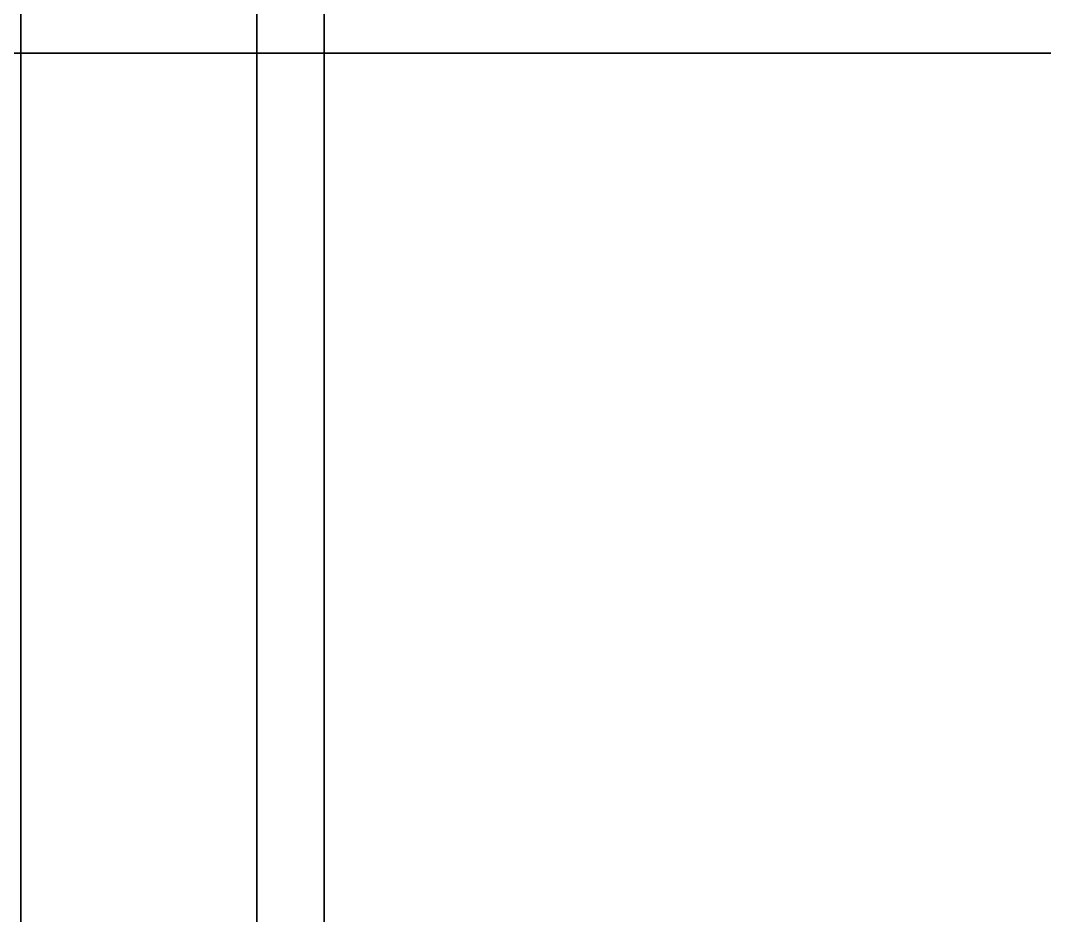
# Model space of a CAD drawing. Extents: x 0 to 3903, y -1756 to 0.
# Drawn here: x 956 to 1016.8, y -688.2 to -635.1 of the extents above; entities that cross this region are included whole.
import ezdxf

# ---------------------------------------------------------------- set-up
doc = ezdxf.new("R2010")
doc.units = 0
for name, color, linetype in [('LAYER0', 7, 'CONTINUOUS'), ('LAYER1', 7, 'CONTINUOUS'), ('LAYER148', 35, 'CONTINUOUS'), ('LAYER371', 7, 'CONTINUOUS'), ('LAYER372', 7, 'CONTINUOUS'), ('LAYER381', 7, 'CONTINUOUS'), ('LAYER386', 7, 'CONTINUOUS'), ('LAYER406', 7, 'CONTINUOUS'), ('LAYER411', 7, 'CONTINUOUS')]:
    doc.layers.add(name, color=color, linetype=linetype)

msp = doc.modelspace()

# ---------------------------------------------------------------- linework, layer by layer
at = {"layer": 'LAYER0', "invisible_edges": 1}
for points in [[(3902.994, -18.002), (0.0042, -1756.002), (0.0042, -18.002), (3902.994, -18.002)], [(0.0042, -1756.002), (3902.994, -18.002), (3902.994, -1756.002), (0.0042, -1756.002)], [(3902.994, -1756.002, 5), (0.0042, -18.002, 5), (0.0042, -1756.002, 5), (3902.994, -1756.002, 5)], [(0.0042, -18.002, 5), (3902.994, -1756.002, 5), (3902.994, -18.002, 5), (0.0042, -18.002, 5)]]:
    msp.add_3dface(points, dxfattribs=at)
at = {"layer": 'LAYER148'}
for points, invisible_edges in [([(870.0003, -232.001, 885), (2405, -168.001, 885), (2405, -738.001, 885), (870.0003, -232.001, 885)], 5), ([(2405, -168.001, 930), (870.0003, -232.001, 930), (2405, -738.001, 930), (2405, -168.001, 930)], 3), ([(870.0003, -232.001, 885), (2405, -738.001, 885), (870.0003, -692.001, 885), (870.0003, -232.001, 885)], 3), ([(2405, -738.001, 930), (870.0003, -232.001, 930), (870.0003, -692.001, 930), (2405, -738.001, 930)], 5)]:
    msp.add_3dface(points, dxfattribs=dict(at, invisible_edges=invisible_edges))
at = {"layer": 'LAYER371', "invisible_edges": 1}
for points in [[(1647, -168, 206), (943.0002, -718, 206), (943.0002, -168, 206), (1647, -168, 206)], [(943.0002, -718, 206), (1647, -168, 206), (1647, -718, 206), (943.0002, -718, 206)], [(1647, -718, 224), (943.0002, -168, 224), (943.0002, -718, 224), (1647, -718, 224)], [(943.0002, -168, 224), (1647, -718, 224), (1647, -168, 224), (943.0002, -168, 224)]]:
    msp.add_3dface(points, dxfattribs=at)
at = {"layer": 'LAYER372', "invisible_edges": 1}
for points in [[(1647, -637, 866.5), (943.0002, -717, 866.5), (943.0002, -637, 866.5), (1647, -637, 866.5)], [(943.0002, -717, 866.5), (1647, -637, 866.5), (1647, -717, 866.5), (943.0002, -717, 866.5)], [(943.0002, -637, 884.5), (1647, -637, 866.5), (943.0002, -637, 866.5), (943.0002, -637, 884.5)], [(1647, -637, 866.5), (943.0002, -637, 884.5), (1647, -637, 884.5), (1647, -637, 866.5)], [(1647, -717, 884.5), (943.0002, -637, 884.5), (943.0002, -717, 884.5), (1647, -717, 884.5)], [(943.0002, -637, 884.5), (1647, -717, 884.5), (1647, -637, 884.5), (943.0002, -637, 884.5)]]:
    msp.add_3dface(points, dxfattribs=at)
at = {"layer": 'LAYER381', "invisible_edges": 1}
for points in [[(956.0002, -718, 231), (974.0002, -218, 231), (974.0002, -718, 231), (956.0002, -718, 231)], [(974.0002, -218, 231), (956.0002, -718, 231), (956.0002, -218, 231), (974.0002, -218, 231)], [(956.0002, -218, 517), (974.0002, -718, 517), (974.0002, -218, 517), (956.0002, -218, 517)], [(974.0002, -718, 517), (956.0002, -218, 517), (956.0002, -718, 517), (974.0002, -718, 517)], [(956.0002, -718, 231), (956.0002, -218, 517), (956.0002, -218, 231), (956.0002, -718, 231)], [(956.0002, -218, 517), (956.0002, -718, 231), (956.0002, -718, 517), (956.0002, -218, 517)], [(974.0002, -718, 517), (974.0002, -218, 231), (974.0002, -218, 517), (974.0002, -718, 517)], [(974.0002, -218, 231), (974.0002, -718, 517), (974.0002, -718, 231), (974.0002, -218, 231)]]:
    msp.add_3dface(points, dxfattribs=at)
at = {"layer": 'LAYER386', "invisible_edges": 1}
for points in [[(1620, -232, 244.5), (970.0002, -704, 244.5), (970.0002, -232, 244.5), (1620, -232, 244.5)], [(970.0002, -704, 244.5), (1620, -232, 244.5), (1620, -704, 244.5), (970.0002, -704, 244.5)], [(970.0002, -232, 250.5), (970.0002, -704, 244.5), (970.0002, -704, 250.5), (970.0002, -232, 250.5)], [(970.0002, -704, 244.5), (970.0002, -232, 250.5), (970.0002, -232, 244.5), (970.0002, -704, 244.5)], [(1620, -704, 250.5), (970.0002, -232, 250.5), (970.0002, -704, 250.5), (1620, -704, 250.5)], [(970.0002, -232, 250.5), (1620, -704, 250.5), (1620, -232, 250.5), (970.0002, -232, 250.5)]]:
    msp.add_3dface(points, dxfattribs=at)
at = {"layer": 'LAYER406', "invisible_edges": 1}
for points in [[(956.0002, -718, 569), (974.0002, -218, 569), (974.0002, -718, 569), (956.0002, -718, 569)], [(974.0002, -218, 569), (956.0002, -718, 569), (956.0002, -218, 569), (974.0002, -218, 569)], [(956.0002, -218, 855), (974.0002, -718, 855), (974.0002, -218, 855), (956.0002, -218, 855)], [(974.0002, -718, 855), (956.0002, -218, 855), (956.0002, -718, 855), (974.0002, -718, 855)], [(956.0002, -718, 569), (956.0002, -218, 855), (956.0002, -218, 569), (956.0002, -718, 569)], [(956.0002, -218, 855), (956.0002, -718, 569), (956.0002, -718, 855), (956.0002, -218, 855)], [(974.0002, -718, 855), (974.0002, -218, 569), (974.0002, -218, 855), (974.0002, -718, 855)], [(974.0002, -218, 569), (974.0002, -718, 855), (974.0002, -718, 569), (974.0002, -218, 569)]]:
    msp.add_3dface(points, dxfattribs=at)
at = {"layer": 'LAYER411', "invisible_edges": 1}
for points in [[(1620, -232, 582.5), (970.0002, -704, 582.5), (970.0002, -232, 582.5), (1620, -232, 582.5)], [(970.0002, -704, 582.5), (1620, -232, 582.5), (1620, -704, 582.5), (970.0002, -704, 582.5)], [(970.0002, -232, 588.5), (970.0002, -704, 582.5), (970.0002, -704, 588.5), (970.0002, -232, 588.5)], [(970.0002, -704, 582.5), (970.0002, -232, 588.5), (970.0002, -232, 582.5), (970.0002, -704, 582.5)], [(1620, -704, 588.5), (970.0002, -232, 588.5), (970.0002, -704, 588.5), (1620, -704, 588.5)], [(970.0002, -232, 588.5), (1620, -704, 588.5), (1620, -232, 588.5), (970.0002, -232, 588.5)]]:
    msp.add_3dface(points, dxfattribs=at)

# ---------------------------------------------------------------- meshes
at = {"layer": 'LAYER1'}
mesh = msp.add_polymesh((5, 2), dxfattribs=at)
for k, corner in enumerate([(150.0001, -168.0002, 2955), (150.0001, -1606, 2955), (3752.999, -168.0002, 2955), (150.0001, -168.0002, 2955), (3752.999, -1606, 2955), (3752.999, -168.0002, 2955), (150, -1606, 2955), (3752.999, -1606, 2955), (0, -1756, 2955), (3902.999, -1756, 2955)]):
    mesh.set_mesh_vertex(divmod(k, 2), corner)

doc.saveas('drawing.dxf')
